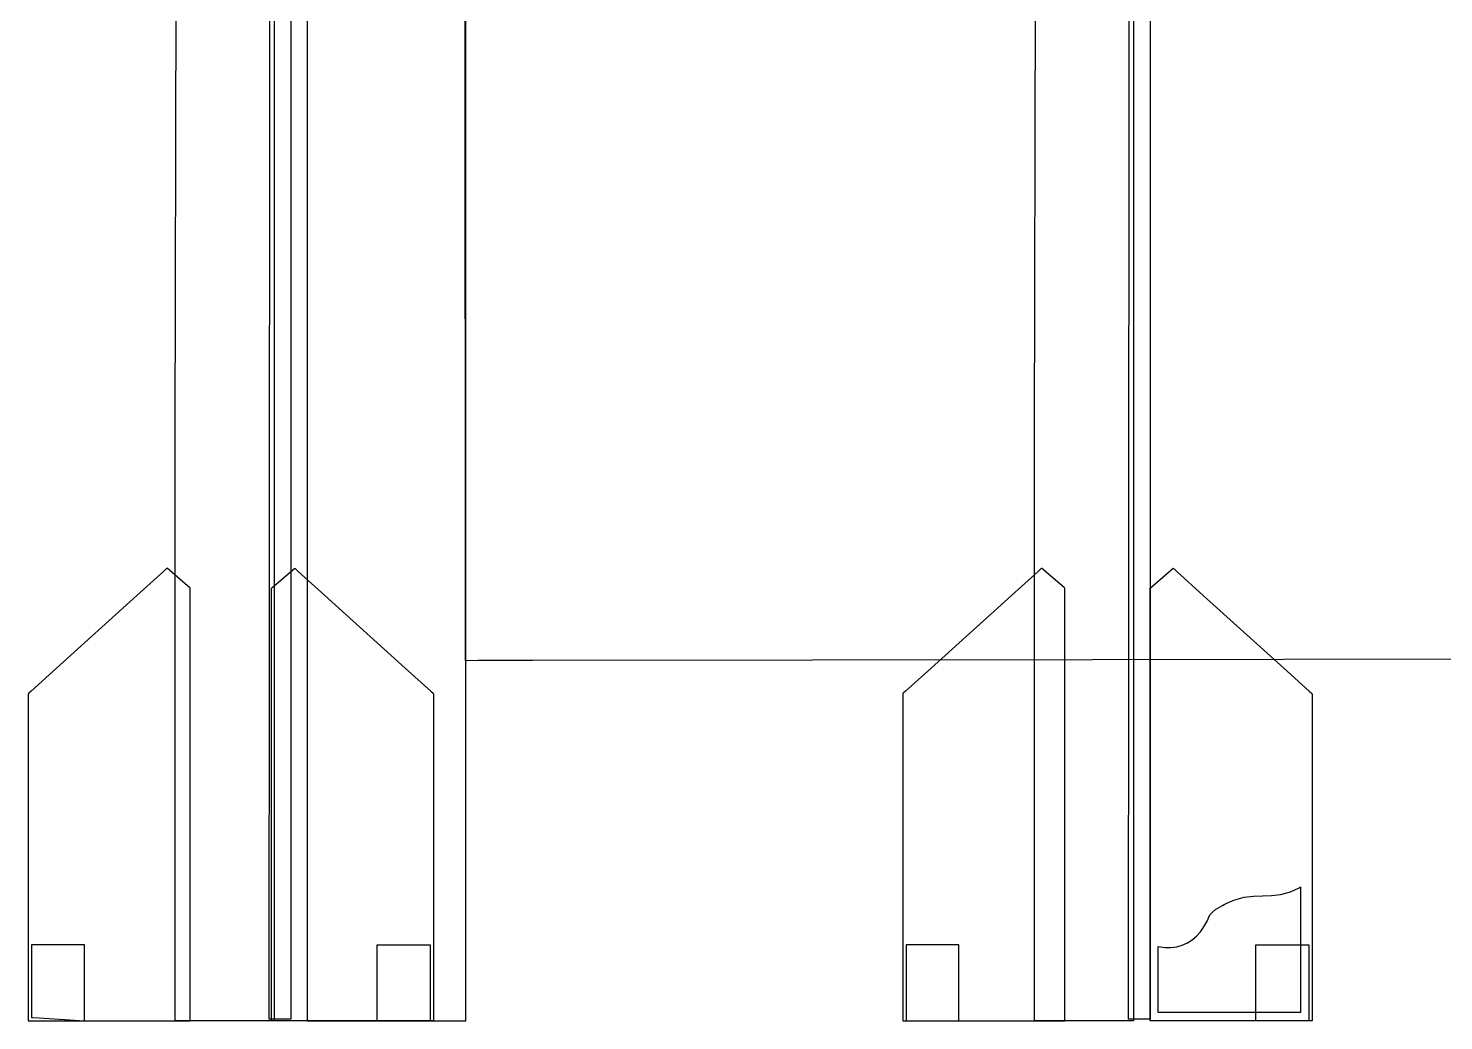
# Model space of a CAD drawing. Extents: x 0.4 to 20.4, y 0.5 to 29.7.
# Drawn here: x 0.358 to 3.332, y 7.255 to 9.341 of the extents above; entities that cross this region are included whole.
import ezdxf

# ---------------------------------------------------------------- set-up
doc = ezdxf.new("R2010")
doc.units = 0

msp = doc.modelspace()

# ---------------------------------------------------------------- linework, layer by layer
at = {"layer": 'Layer 1', "color": 7, "linetype": 'CONTINUOUS'}
for p, q in [((0.666594, 8.484078), (0.678749, 13.007052)), ((2.472153, 8.484078), (2.484308, 13.007052)), ((0.874925, 12.555608), (0.874925, 7.268563)), ((2.680484, 12.565355), (2.680484, 7.268589)), ((0.864994, 8.028317), (0.86798, 12.539444)), ((2.670553, 8.028317), (2.673539, 12.539444)), ((0.909649, 11.686334), (0.909649, 7.414834)), ((2.715208, 11.683348), (2.715208, 7.414728)), ((0.944374, 11.434338), (0.944374, 7.415961)), ((1.277712, 7.770712), (1.277712, 10.813189)), ((1.274535, 10.202771), (1.276185, 8.053417)), ((0.666594, 7.401217), (0.666594, 8.484078)), ((2.472153, 7.401217), (2.472153, 8.484078)), ((0.642235, 8.199284), (0.586502, 8.148856)), ((0.648075, 8.204568), (0.642235, 8.199284)), ((0.649458, 8.205819), (0.648075, 8.204568)), ((0.64974, 8.206074), (0.649458, 8.205819)), ((0.649766, 8.206098), (0.64974, 8.206074)), ((0.649773, 8.206104), (0.649766, 8.206098)), ((0.649775, 8.206105), (0.649773, 8.206104)), ((0.649775, 8.206106), (0.649775, 8.206106)), ((0.649775, 8.206106), (0.649775, 8.206106)), ((0.649775, 8.206106), (0.649775, 8.206106)), ((0.649775, 8.206106), (0.649775, 8.206105)), ((0.687843, 8.173477), (0.649775, 8.206106)), ((0.879802, 8.173477), (0.91787, 8.206106)), ((0.91787, 8.206106), (0.91787, 8.206106)), ((0.91787, 8.206106), (0.91787, 8.206106)), ((0.91787, 8.206106), (0.91787, 8.206106)), ((0.91787, 8.206106), (0.91787, 8.206105)), ((0.91787, 8.206105), (0.917872, 8.206104)), ((0.917872, 8.206104), (0.917878, 8.206098)), ((0.917878, 8.206098), (0.917905, 8.206074)), ((0.917905, 8.206074), (0.918186, 8.205819)), ((0.918186, 8.205819), (0.91957, 8.204568)), ((0.91957, 8.204568), (0.92541, 8.199284)), ((0.92541, 8.199284), (0.981146, 8.148856)), ((2.479778, 8.199284), (2.424042, 8.148856)), ((2.485618, 8.204568), (2.479778, 8.199284)), ((2.487002, 8.205819), (2.485618, 8.204568)), ((2.487283, 8.206074), (2.487002, 8.205819)), ((2.48731, 8.206098), (2.487283, 8.206074)), ((2.487316, 8.206104), (2.48731, 8.206098)), ((2.487318, 8.206105), (2.487316, 8.206104)), ((2.487318, 8.206106), (2.487318, 8.206106)), ((2.487318, 8.206106), (2.487318, 8.206106)), ((2.487318, 8.206106), (2.487318, 8.206106)), ((2.487318, 8.206106), (2.487318, 8.206105)), ((2.525386, 8.173477), (2.487318, 8.206106)), ((2.725755, 8.173477), (2.763822, 8.206106)), ((2.763822, 8.206106), (2.763822, 8.206106)), ((2.763822, 8.206106), (2.763822, 8.206106)), ((2.763822, 8.206106), (2.763823, 8.206106)), ((2.763823, 8.206106), (2.763823, 8.206105)), ((2.763823, 8.206105), (2.763825, 8.206104)), ((2.763825, 8.206104), (2.763831, 8.206098)), ((2.763831, 8.206098), (2.763858, 8.206074)), ((2.763858, 8.206074), (2.764139, 8.205819)), ((2.764139, 8.205819), (2.765522, 8.204568)), ((2.765522, 8.204568), (2.771363, 8.199284)), ((2.771363, 8.199284), (2.827099, 8.148856)), ((0.586502, 8.148856), (0.417353, 7.995809)), ((0.697133, 8.165514), (0.687843, 8.173477)), ((0.698106, 8.164679), (0.697133, 8.165514)), ((0.698337, 8.164482), (0.698106, 8.164679)), ((0.698383, 8.164442), (0.698337, 8.164482)), ((0.698388, 8.164438), (0.698383, 8.164442)), ((0.698389, 8.164437), (0.698388, 8.164438)), ((0.698389, 8.164429), (0.698389, 8.164437)), ((0.698389, 8.164437), (0.698389, 8.164437)), ((0.698389, 8.164437), (0.698389, 8.164437)), ((0.698389, 8.164437), (0.698389, 8.164437)), ((0.698389, 8.164437), (0.698389, 8.164437)), ((0.698389, 8.164437), (0.698389, 8.164437)), ((0.698389, 8.164437), (0.698389, 8.164437)), ((0.698389, 8.164261), (0.698389, 8.164429)), ((0.698389, 8.161416), (0.698389, 8.164261)), ((0.698389, 8.145899), (0.698389, 8.161416)), ((0.869255, 8.164429), (0.869255, 8.164437)), ((0.869255, 8.164437), (0.869255, 8.164437)), ((0.869255, 8.164437), (0.869255, 8.164437)), ((0.869255, 8.164437), (0.869255, 8.164437)), ((0.869255, 8.164437), (0.869255, 8.164437)), ((0.869255, 8.164437), (0.869256, 8.164437)), ((0.869255, 8.164261), (0.869255, 8.164429)), ((0.869255, 8.161416), (0.869255, 8.164261)), ((0.869255, 8.145899), (0.869255, 8.161416)), ((0.869256, 8.164437), (0.869257, 8.164438)), ((0.869256, 8.164437), (0.869256, 8.164437)), ((0.869257, 8.164438), (0.869261, 8.164442)), ((0.869261, 8.164442), (0.869308, 8.164482)), ((0.869308, 8.164482), (0.869539, 8.164679)), ((0.869539, 8.164679), (0.870512, 8.165514)), ((0.870512, 8.165514), (0.879802, 8.173477)), ((0.981146, 8.148856), (1.150304, 7.995809)), ((2.424042, 8.148856), (2.254884, 7.995809)), ((2.534676, 8.165514), (2.525386, 8.173477)), ((2.535649, 8.164679), (2.534676, 8.165514)), ((2.53588, 8.164482), (2.535649, 8.164679)), ((2.535927, 8.164442), (2.53588, 8.164482)), ((2.535931, 8.164438), (2.535927, 8.164442)), ((2.535932, 8.164437), (2.535931, 8.164438)), ((2.535933, 8.164437), (2.535932, 8.164437)), ((2.535933, 8.164429), (2.535933, 8.164437)), ((2.535933, 8.164437), (2.535933, 8.164437)), ((2.535933, 8.164437), (2.535933, 8.164437)), ((2.535933, 8.164437), (2.535933, 8.164437)), ((2.535933, 8.164437), (2.535933, 8.164437)), ((2.535933, 8.164437), (2.535933, 8.164437)), ((2.535933, 8.164261), (2.535933, 8.164429)), ((2.535933, 8.161416), (2.535933, 8.164261)), ((2.535933, 8.145899), (2.535933, 8.161416)), ((2.715208, 8.164429), (2.715208, 8.164437)), ((2.715208, 8.164437), (2.715208, 8.164437)), ((2.715208, 8.164437), (2.715208, 8.164437)), ((2.715208, 8.164437), (2.715208, 8.164437)), ((2.715208, 8.164437), (2.715208, 8.164437)), ((2.715208, 8.164437), (2.715208, 8.164437)), ((2.715208, 8.164437), (2.715209, 8.164437)), ((2.715208, 8.164261), (2.715208, 8.164429)), ((2.715208, 8.161416), (2.715208, 8.164261)), ((2.715208, 8.145899), (2.715208, 8.161416)), ((2.715209, 8.164437), (2.71521, 8.164438)), ((2.71521, 8.164438), (2.715214, 8.164442)), ((2.715214, 8.164442), (2.715261, 8.164482)), ((2.715261, 8.164482), (2.715492, 8.164679)), ((2.715492, 8.164679), (2.716465, 8.165514)), ((2.716465, 8.165514), (2.725755, 8.173477)), ((2.827099, 8.148856), (2.996257, 7.995809)), ((0.698389, 7.979682), (0.698389, 8.145899)), ((0.869255, 7.979682), (0.869255, 8.145899)), ((2.535933, 7.979682), (2.535933, 8.145899)), ((2.715208, 7.979682), (2.715208, 8.145899)), ((1.276185, 8.053417), (1.276211, 8.018631)), ((0.864542, 7.34678), (0.864994, 8.028317)), ((1.276211, 8.018631), (1.276216, 8.012634)), ((1.276216, 8.012634), (1.276216, 8.012448)), ((1.276216, 8.012448), (1.276216, 8.012403)), ((1.276216, 8.012403), (1.276216, 8.012392)), ((1.276216, 8.012392), (1.276216, 8.01239)), ((1.276216, 8.01239), (1.276217, 8.012389)), ((1.276217, 8.012389), (1.276222, 8.012389)), ((1.276222, 8.012389), (1.27625, 8.012389)), ((1.27625, 8.012389), (1.276378, 8.01239)), ((1.276378, 8.01239), (1.276921, 8.01239)), ((1.276921, 8.01239), (1.27914, 8.012394)), ((1.27914, 8.012394), (1.302802, 8.012428)), ((1.302802, 8.012428), (1.417211, 8.012592)), ((1.417211, 8.012592), (2.594282, 8.014284)), ((2.594282, 8.014284), (6.415618, 8.019775)), ((2.670102, 7.34678), (2.670553, 8.028317)), ((0.417353, 7.995809), (0.364065, 7.947593)), ((0.698389, 7.452079), (0.698389, 7.979682)), ((0.869255, 7.452079), (0.869255, 7.979682)), ((1.150304, 7.995809), (1.203596, 7.947593)), ((2.254884, 7.995809), (2.201592, 7.947593)), ((2.535933, 7.452079), (2.535933, 7.979682)), ((2.715208, 7.452079), (2.715208, 7.979682)), ((2.996257, 7.995809), (3.049548, 7.947593)), ((0.358124, 7.942218), (0.358122, 7.942216)), ((0.358122, 7.942216), (0.358122, 7.942216)), ((0.358122, 7.942216), (0.358122, 7.942216)), ((0.358122, 7.942216), (0.358122, 7.942216)), ((0.358122, 7.942216), (0.358122, 7.942216)), ((0.358122, 7.942216), (0.358122, 7.942215)), ((0.358122, 7.942215), (0.358122, 7.942211)), ((0.358122, 7.942211), (0.358122, 7.942196)), ((0.358122, 7.942196), (0.358122, 7.942133)), ((0.358122, 7.942133), (0.358122, 7.941469)), ((0.358122, 7.941469), (0.358122, 7.938209)), ((0.358178, 7.942267), (0.358124, 7.942218)), ((0.35909, 7.943092), (0.358178, 7.942267)), ((0.364065, 7.947593), (0.35909, 7.943092)), ((1.203596, 7.947593), (1.20857, 7.943092)), ((1.20857, 7.943092), (1.209483, 7.942267)), ((1.209483, 7.942267), (1.209537, 7.942218)), ((1.209537, 7.942218), (1.209539, 7.942216)), ((1.209539, 7.942216), (1.209539, 7.942216)), ((1.209539, 7.942216), (1.209539, 7.942216)), ((1.209539, 7.942216), (1.209539, 7.942216)), ((1.209539, 7.942216), (1.209539, 7.942216)), ((1.209539, 7.942216), (1.209539, 7.942215)), ((1.209539, 7.942215), (1.209539, 7.942211)), ((1.209539, 7.942211), (1.209539, 7.942196)), ((1.209539, 7.942196), (1.209539, 7.942133)), ((1.209539, 7.942133), (1.209539, 7.941469)), ((1.209539, 7.941469), (1.209539, 7.938209)), ((2.195652, 7.942218), (2.195649, 7.942216)), ((2.195649, 7.942216), (2.195649, 7.942216)), ((2.195649, 7.942216), (2.195649, 7.942216)), ((2.195649, 7.942216), (2.195649, 7.942216)), ((2.195649, 7.942216), (2.195649, 7.942216)), ((2.195649, 7.942216), (2.195649, 7.942215)), ((2.195649, 7.942215), (2.195649, 7.942211)), ((2.195649, 7.942211), (2.195649, 7.942196)), ((2.195649, 7.942196), (2.195649, 7.942133)), ((2.195649, 7.942133), (2.195649, 7.941469)), ((2.195649, 7.941469), (2.195649, 7.938209)), ((2.195706, 7.942267), (2.195652, 7.942218)), ((2.196618, 7.943092), (2.195706, 7.942267)), ((2.201592, 7.947593), (2.196618, 7.943092)), ((3.049548, 7.947593), (3.054523, 7.943092)), ((3.054523, 7.943092), (3.055435, 7.942267)), ((3.055435, 7.942267), (3.055489, 7.942218)), ((3.055489, 7.942218), (3.055492, 7.942216)), ((3.055492, 7.942216), (3.055492, 7.942216)), ((3.055492, 7.942216), (3.055492, 7.942216)), ((3.055492, 7.942216), (3.055492, 7.942216)), ((3.055492, 7.942216), (3.055492, 7.942216)), ((3.055492, 7.942216), (3.055492, 7.942215)), ((3.055492, 7.942215), (3.055492, 7.942211)), ((3.055492, 7.942211), (3.055492, 7.942196)), ((3.055492, 7.942196), (3.055492, 7.942133)), ((3.055492, 7.942133), (3.055492, 7.941469)), ((3.055492, 7.941469), (3.055492, 7.938209)), ((0.358122, 7.938209), (0.358122, 7.924443)), ((0.358122, 7.924443), (0.358122, 7.793067)), ((1.209539, 7.938209), (1.209539, 7.924443)), ((1.209539, 7.924443), (1.209539, 7.793067)), ((2.195649, 7.938209), (2.195649, 7.924443)), ((2.195649, 7.924443), (2.195649, 7.793067)), ((3.055492, 7.938209), (3.055492, 7.924443)), ((3.055492, 7.924443), (3.055492, 7.793067)), ((0.358122, 7.793067), (0.358122, 7.394343)), ((1.209539, 7.793067), (1.209539, 7.394343)), ((2.195649, 7.793067), (2.195649, 7.394343)), ((3.055492, 7.793067), (3.055492, 7.394343)), ((1.277712, 7.308624), (1.277712, 7.770712)), ((2.989039, 7.519951), (3.008352, 7.524938)), ((3.008352, 7.524938), (3.018245, 7.528962)), ((3.018245, 7.528962), (3.028339, 7.534246)), ((3.028339, 7.534246), (3.030898, 7.535786)), ((3.030898, 7.535786), (3.031059, 7.535885)), ((3.031059, 7.535885), (3.031139, 7.535935)), ((3.031139, 7.535935), (3.031159, 7.535947)), ((3.031159, 7.535947), (3.031161, 7.535948)), ((3.031161, 7.535948), (3.031161, 7.535948)), ((3.031161, 7.535948), (3.031161, 7.535948)), ((3.031161, 7.535948), (3.031161, 7.535948)), ((3.031161, 7.535948), (3.031161, 7.535948)), ((3.031161, 7.535948), (3.031161, 7.535946)), ((3.031161, 7.535946), (3.031161, 7.535937)), ((3.031161, 7.535937), (3.031161, 7.535844)), ((3.031161, 7.535844), (3.031161, 7.535387)), ((3.031161, 7.535387), (3.031161, 7.533424)), ((3.031161, 7.533424), (3.031161, 7.513267)), ((2.852681, 7.488196), (2.867511, 7.496907)), ((2.867511, 7.496907), (2.871181, 7.49893)), ((2.871181, 7.49893), (2.872077, 7.499434)), ((2.872077, 7.499434), (2.8723, 7.49956)), ((2.8723, 7.49956), (2.872355, 7.499591)), ((2.872355, 7.499591), (2.872369, 7.499599)), ((2.872369, 7.499599), (2.872372, 7.499601)), ((2.872372, 7.499601), (2.872379, 7.499605)), ((2.872379, 7.499605), (2.882946, 7.50499)), ((2.882946, 7.50499), (2.893248, 7.509101)), ((2.893248, 7.509101), (2.913192, 7.514223)), ((2.913192, 7.514223), (2.932476, 7.51642)), ((2.932476, 7.51642), (2.970133, 7.517835)), ((2.970133, 7.517835), (2.989039, 7.519951)), ((3.031161, 7.513267), (3.031161, 7.338609)), ((2.834896, 7.464033), (2.84104, 7.477161)), ((2.84104, 7.477161), (2.843401, 7.480235)), ((2.843401, 7.480235), (2.846176, 7.483081)), ((2.846176, 7.483081), (2.852681, 7.488196)), ((0.698389, 7.278239), (0.698389, 7.452079)), ((0.869255, 7.278239), (0.869255, 7.452079)), ((2.535933, 7.278239), (2.535933, 7.452079)), ((2.715208, 7.278239), (2.715208, 7.452079)), ((2.812798, 7.432298), (2.821074, 7.441535)), ((2.821074, 7.441535), (2.828451, 7.452134)), ((2.828451, 7.452134), (2.834896, 7.464033)), ((0.365067, 7.414437), (0.365066, 7.414437)), ((0.365066, 7.414437), (0.365066, 7.414437)), ((0.365066, 7.414437), (0.365066, 7.414437)), ((0.365066, 7.414437), (0.365066, 7.414437)), ((0.365066, 7.414437), (0.365066, 7.414437)), ((0.365066, 7.414437), (0.365066, 7.414436)), ((0.365066, 7.414436), (0.365066, 7.414436)), ((0.365066, 7.414436), (0.365066, 7.414434)), ((0.365066, 7.414434), (0.365066, 7.414425)), ((0.365066, 7.414425), (0.365066, 7.41433)), ((0.365066, 7.41433), (0.365066, 7.413863)), ((0.365066, 7.413863), (0.365066, 7.411874)), ((0.365066, 7.411874), (0.365066, 7.392161)), ((0.365227, 7.414437), (0.365067, 7.414437)), ((0.365067, 7.414437), (0.365067, 7.414437)), ((0.368424, 7.414437), (0.365227, 7.414437)), ((0.459969, 7.414437), (0.368424, 7.414437)), ((0.474305, 7.414437), (0.459969, 7.414437)), ((0.475752, 7.414437), (0.474305, 7.414437)), ((0.476091, 7.414437), (0.475752, 7.414437)), ((0.47616, 7.414437), (0.476091, 7.414437)), ((0.476167, 7.414437), (0.47616, 7.414437)), ((0.476168, 7.414437), (0.476167, 7.414437)), ((0.476169, 7.414437), (0.476168, 7.414437)), ((0.476169, 7.414435), (0.476169, 7.414437)), ((0.476169, 7.414437), (0.476169, 7.414437)), ((0.476169, 7.414437), (0.476169, 7.414437)), ((0.476169, 7.414437), (0.476169, 7.414437)), ((0.476169, 7.414437), (0.476169, 7.414437)), ((0.476169, 7.414437), (0.476169, 7.414437)), ((0.476169, 7.414437), (0.476169, 7.414437)), ((0.476169, 7.414206), (0.476169, 7.414435)), ((0.476169, 7.40961), (0.476169, 7.414206)), ((0.476169, 7.278008), (0.476169, 7.40961)), ((0.909649, 7.414834), (0.909649, 7.265666)), ((0.944374, 7.415961), (0.944374, 7.277291)), ((1.091476, 7.414435), (1.091476, 7.414437)), ((1.091476, 7.414437), (1.091476, 7.414437)), ((1.091476, 7.414437), (1.091476, 7.414437)), ((1.091476, 7.414437), (1.091476, 7.414437)), ((1.091476, 7.414437), (1.091476, 7.414437)), ((1.091476, 7.414437), (1.091476, 7.414437)), ((1.091476, 7.414437), (1.091476, 7.414437)), ((1.091476, 7.414437), (1.091476, 7.414437)), ((1.091476, 7.414437), (1.091478, 7.414437)), ((1.091476, 7.414206), (1.091476, 7.414435)), ((1.091476, 7.40961), (1.091476, 7.414206)), ((1.091476, 7.278008), (1.091476, 7.40961)), ((1.091478, 7.414437), (1.091485, 7.414437)), ((1.091485, 7.414437), (1.091553, 7.414437)), ((1.091553, 7.414437), (1.091893, 7.414437)), ((1.091893, 7.414437), (1.09334, 7.414437)), ((1.09334, 7.414437), (1.107678, 7.414437)), ((1.107678, 7.414437), (1.199236, 7.414437)), ((1.199236, 7.414437), (1.202433, 7.414437)), ((1.202433, 7.414437), (1.202593, 7.414437)), ((1.202593, 7.414437), (1.202594, 7.414437)), ((1.202594, 7.414437), (1.202594, 7.414437)), ((1.202594, 7.414437), (1.202594, 7.414437)), ((1.202594, 7.414437), (1.202594, 7.414437)), ((1.202594, 7.414437), (1.202594, 7.414437)), ((1.202594, 7.414437), (1.202594, 7.414437)), ((1.202594, 7.414437), (1.202594, 7.414436)), ((1.202594, 7.414436), (1.202594, 7.414436)), ((1.202594, 7.414436), (1.202594, 7.414434)), ((1.202594, 7.414434), (1.202594, 7.414424)), ((1.202594, 7.414424), (1.202594, 7.414325)), ((1.202594, 7.414325), (1.202594, 7.413837)), ((1.202594, 7.413837), (1.202594, 7.411758)), ((1.202594, 7.411758), (1.202594, 7.391148)), ((2.202595, 7.414437), (2.202594, 7.414437)), ((2.202594, 7.414437), (2.202594, 7.414437)), ((2.202594, 7.414437), (2.202594, 7.414437)), ((2.202594, 7.414437), (2.202594, 7.414437)), ((2.202594, 7.414437), (2.202594, 7.414437)), ((2.202594, 7.414437), (2.202594, 7.414437)), ((2.202594, 7.414437), (2.202594, 7.414436)), ((2.202594, 7.414436), (2.202594, 7.414436)), ((2.202594, 7.414436), (2.202594, 7.414434)), ((2.202594, 7.414434), (2.202594, 7.414424)), ((2.202594, 7.414424), (2.202594, 7.414325)), ((2.202594, 7.414325), (2.202594, 7.413837)), ((2.202594, 7.413837), (2.202594, 7.411758)), ((2.202594, 7.411758), (2.202594, 7.391148)), ((2.202755, 7.414437), (2.202595, 7.414437)), ((2.205952, 7.414437), (2.202755, 7.414437)), ((2.297497, 7.414437), (2.205952, 7.414437)), ((2.311833, 7.414437), (2.297497, 7.414437)), ((2.313279, 7.414437), (2.311833, 7.414437)), ((2.313619, 7.414437), (2.313279, 7.414437)), ((2.313688, 7.414437), (2.313619, 7.414437)), ((2.313694, 7.414437), (2.313688, 7.414437)), ((2.313696, 7.414437), (2.313694, 7.414437)), ((2.313696, 7.414435), (2.313696, 7.414437)), ((2.313696, 7.414437), (2.313696, 7.414437)), ((2.313696, 7.414437), (2.313696, 7.414437)), ((2.313696, 7.414437), (2.313696, 7.414437)), ((2.313696, 7.414437), (2.313696, 7.414437)), ((2.313696, 7.414437), (2.313696, 7.414437)), ((2.313696, 7.414437), (2.313696, 7.414437)), ((2.313696, 7.414437), (2.313696, 7.414437)), ((2.313696, 7.414206), (2.313696, 7.414435)), ((2.313696, 7.40961), (2.313696, 7.414206)), ((2.313696, 7.278008), (2.313696, 7.40961)), ((2.715208, 7.414728), (2.715208, 7.265661)), ((2.732547, 7.410941), (2.746166, 7.408921)), ((2.732547, 7.283993), (2.732547, 7.410941)), ((2.746166, 7.408921), (2.759123, 7.408694)), ((2.759123, 7.408694), (2.771385, 7.410199)), ((2.771385, 7.410199), (2.782917, 7.413373)), ((2.782917, 7.413373), (2.793686, 7.418155)), ((2.793686, 7.418155), (2.803658, 7.424484)), ((2.803658, 7.424484), (2.812798, 7.432298)), ((2.937429, 7.414435), (2.937429, 7.414437)), ((2.937429, 7.414437), (2.937429, 7.414437)), ((2.937429, 7.414437), (2.937429, 7.414437)), ((2.937429, 7.414437), (2.937429, 7.414437)), ((2.937429, 7.414437), (2.937429, 7.414437)), ((2.937429, 7.414437), (2.937429, 7.414437)), ((2.937429, 7.414437), (2.937429, 7.414437)), ((2.937429, 7.414437), (2.937429, 7.414437)), ((2.937429, 7.414437), (2.937431, 7.414437)), ((2.937429, 7.414206), (2.937429, 7.414435)), ((2.937429, 7.40961), (2.937429, 7.414206)), ((2.937429, 7.278008), (2.937429, 7.40961)), ((2.937431, 7.414437), (2.937437, 7.414437)), ((2.937437, 7.414437), (2.937506, 7.414437)), ((2.937506, 7.414437), (2.937846, 7.414437)), ((2.937846, 7.414437), (2.939292, 7.414437)), ((2.939292, 7.414437), (2.953631, 7.414437)), ((2.953631, 7.414437), (3.045189, 7.414437)), ((3.045189, 7.414437), (3.048386, 7.414437)), ((3.048386, 7.414437), (3.048546, 7.414437)), ((3.048546, 7.414437), (3.048547, 7.414437)), ((3.048547, 7.414437), (3.048547, 7.414437)), ((3.048547, 7.414437), (3.048547, 7.414437)), ((3.048547, 7.414437), (3.048547, 7.414437)), ((3.048547, 7.414437), (3.048547, 7.414437)), ((3.048547, 7.414437), (3.048547, 7.414437)), ((3.048547, 7.414437), (3.048547, 7.414436)), ((3.048547, 7.414436), (3.048547, 7.414436)), ((3.048547, 7.414436), (3.048547, 7.414434)), ((3.048547, 7.414434), (3.048547, 7.414424)), ((3.048547, 7.414424), (3.048547, 7.414325)), ((3.048547, 7.414325), (3.048547, 7.413837)), ((3.048547, 7.413837), (3.048547, 7.411758)), ((3.048547, 7.411758), (3.048547, 7.391148)), ((0.358122, 7.394343), (0.358122, 7.268729)), ((0.365066, 7.392161), (0.365066, 7.266282)), ((0.666594, 7.287748), (0.666594, 7.401217)), ((1.202594, 7.391148), (1.202594, 7.259547)), ((1.209539, 7.394343), (1.209539, 7.268729)), ((2.195649, 7.394343), (2.195649, 7.268729)), ((2.202594, 7.391148), (2.202594, 7.259547)), ((2.472153, 7.287748), (2.472153, 7.401217)), ((3.048547, 7.391148), (3.048547, 7.259547)), ((3.055492, 7.394343), (3.055492, 7.268729)), ((0.864497, 7.278007), (0.864542, 7.34678)), ((2.670056, 7.278007), (2.670102, 7.34678)), ((3.031161, 7.338609), (3.031161, 7.277121)), ((0.666594, 7.260875), (0.666594, 7.287748)), ((1.277712, 7.264874), (1.277712, 7.308624)), ((2.472153, 7.260875), (2.472153, 7.287748)), ((0.358122, 7.268729), (0.358122, 7.257003)), ((0.358122, 7.257003), (0.358122, 7.254853)), ((0.365066, 7.266282), (0.365066, 7.262214)), ((0.365066, 7.262214), (0.365066, 7.261665)), ((0.365066, 7.261665), (0.365066, 7.261665)), ((0.365066, 7.261665), (0.365066, 7.261665)), ((0.365066, 7.261665), (0.365066, 7.261665)), ((0.365066, 7.261665), (0.365066, 7.261665)), ((0.365066, 7.261665), (0.365066, 7.261665)), ((0.365066, 7.261665), (0.365066, 7.261665)), ((0.365066, 7.261665), (0.365067, 7.261665)), ((0.365067, 7.261665), (0.365067, 7.261665)), ((0.365067, 7.261665), (0.365067, 7.261665)), ((0.365067, 7.261665), (0.365067, 7.261665)), ((0.365067, 7.261665), (0.365069, 7.261665)), ((0.365069, 7.261665), (0.365075, 7.261664)), ((0.365075, 7.261664), (0.365144, 7.26166)), ((0.365144, 7.26166), (0.365484, 7.261639)), ((0.365484, 7.261639), (0.366931, 7.261548)), ((0.366931, 7.261548), (0.381268, 7.260652)), ((0.381268, 7.260652), (0.476169, 7.25472)), ((0.476169, 7.257399), (0.476169, 7.278008)), ((0.476169, 7.25532), (0.476169, 7.257399)), ((0.666594, 7.255403), (0.666594, 7.260875)), ((0.698389, 7.260022), (0.698389, 7.278239)), ((0.698389, 7.255708), (0.698389, 7.260022)), ((0.864484, 7.258579), (0.864486, 7.261857)), ((0.864484, 7.258271), (0.864484, 7.258579)), ((0.864484, 7.258194), (0.864484, 7.258271)), ((0.864484, 7.258175), (0.864484, 7.258194)), ((0.864484, 7.25817), (0.864484, 7.258175)), ((0.864484, 7.258169), (0.864484, 7.25817)), ((0.864646, 7.258169), (0.864484, 7.258169)), ((0.864484, 7.258169), (0.864484, 7.258169)), ((0.864484, 7.258169), (0.864484, 7.258169)), ((0.864484, 7.258169), (0.864484, 7.258169)), ((0.864484, 7.258169), (0.864484, 7.258169)), ((0.864484, 7.258169), (0.864484, 7.258169)), ((0.864484, 7.258169), (0.864484, 7.258169)), ((0.864484, 7.258169), (0.864484, 7.258169)), ((0.864486, 7.261857), (0.864497, 7.278007)), ((0.865849, 7.258169), (0.864646, 7.258169)), ((0.903064, 7.258169), (0.865849, 7.258169)), ((0.869255, 7.260022), (0.869255, 7.278239)), ((0.869255, 7.255708), (0.869255, 7.260022)), ((0.874925, 7.268563), (0.874925, 7.257464)), ((0.874925, 7.257464), (0.874925, 7.255099)), ((0.908892, 7.258169), (0.903064, 7.258169)), ((0.90948, 7.258169), (0.908892, 7.258169)), ((0.909618, 7.258169), (0.90948, 7.258169)), ((0.909646, 7.258169), (0.909618, 7.258169)), ((0.909648, 7.258169), (0.909646, 7.258169)), ((0.909649, 7.258169), (0.909648, 7.258169)), ((0.909649, 7.265666), (0.909649, 7.258211)), ((0.909649, 7.258211), (0.909649, 7.258171)), ((0.909649, 7.258171), (0.909649, 7.258169)), ((0.909649, 7.258169), (0.909649, 7.258169)), ((0.909649, 7.258169), (0.909649, 7.258169)), ((0.909649, 7.258169), (0.909649, 7.258169)), ((0.909649, 7.258169), (0.909649, 7.258169)), ((0.909649, 7.258169), (0.909649, 7.258169)), ((0.909649, 7.258169), (0.909649, 7.258169)), ((0.944374, 7.277291), (0.944374, 7.255115)), ((1.091476, 7.257399), (1.091476, 7.278008)), ((1.091476, 7.25532), (1.091476, 7.257399)), ((1.202594, 7.259547), (1.202594, 7.255295)), ((1.209539, 7.268729), (1.209539, 7.257003)), ((1.209539, 7.257003), (1.209539, 7.254853)), ((1.277712, 7.255852), (1.277712, 7.264874)), ((2.195649, 7.268729), (2.195649, 7.257003)), ((2.195649, 7.257003), (2.195649, 7.254853)), ((2.202594, 7.259547), (2.202594, 7.255295)), ((2.313696, 7.257399), (2.313696, 7.278008)), ((2.313696, 7.25532), (2.313696, 7.257399)), ((2.472153, 7.255403), (2.472153, 7.260875)), ((2.535933, 7.260022), (2.535933, 7.278239)), ((2.535933, 7.255708), (2.535933, 7.260022)), ((2.670043, 7.258579), (2.670045, 7.261857)), ((2.670043, 7.258271), (2.670043, 7.258579)), ((2.670043, 7.258194), (2.670043, 7.258271)), ((2.670043, 7.258175), (2.670043, 7.258194)), ((2.670043, 7.25817), (2.670043, 7.258175)), ((2.670043, 7.258169), (2.670043, 7.25817)), ((2.670205, 7.258169), (2.670043, 7.258169)), ((2.670043, 7.258169), (2.670043, 7.258169)), ((2.670043, 7.258169), (2.670043, 7.258169)), ((2.670043, 7.258169), (2.670043, 7.258169)), ((2.670043, 7.258169), (2.670043, 7.258169)), ((2.670043, 7.258169), (2.670043, 7.258169)), ((2.670043, 7.258169), (2.670043, 7.258169)), ((2.670043, 7.258169), (2.670043, 7.258169)), ((2.670045, 7.261857), (2.670056, 7.278007)), ((2.671408, 7.258169), (2.670205, 7.258169)), ((2.708623, 7.258169), (2.671408, 7.258169)), ((2.680484, 7.268589), (2.680484, 7.257469)), ((2.680484, 7.257469), (2.680484, 7.2551)), ((2.714451, 7.258169), (2.708623, 7.258169)), ((2.715039, 7.258169), (2.714451, 7.258169)), ((2.715177, 7.258169), (2.715039, 7.258169)), ((2.715205, 7.258169), (2.715177, 7.258169)), ((2.715207, 7.258169), (2.715205, 7.258169)), ((2.715208, 7.258169), (2.715207, 7.258169)), ((2.715208, 7.260022), (2.715208, 7.278239)), ((2.715208, 7.265661), (2.715208, 7.258211)), ((2.715208, 7.255708), (2.715208, 7.260022)), ((2.715208, 7.258211), (2.715208, 7.258171)), ((2.715208, 7.258171), (2.715208, 7.258169)), ((2.715208, 7.258169), (2.715208, 7.258169)), ((2.715208, 7.258169), (2.715208, 7.258169)), ((2.715208, 7.258169), (2.715208, 7.258169)), ((2.715208, 7.258169), (2.715208, 7.258169)), ((2.715208, 7.258169), (2.715208, 7.258169)), ((2.715208, 7.258169), (2.715208, 7.258169)), ((2.732547, 7.273387), (2.732547, 7.283993)), ((2.732547, 7.272354), (2.732547, 7.273387)), ((2.732547, 7.272113), (2.732547, 7.272354)), ((2.732547, 7.272065), (2.732547, 7.272113)), ((2.732547, 7.27206), (2.732547, 7.272065)), ((2.732547, 7.272059), (2.732547, 7.27206)), ((2.732549, 7.272059), (2.732547, 7.272059)), ((2.732547, 7.272059), (2.732547, 7.272059)), ((2.732547, 7.272059), (2.732547, 7.272059)), ((2.732547, 7.272059), (2.732547, 7.272059)), ((2.732547, 7.272059), (2.732547, 7.272059)), ((2.732547, 7.272059), (2.732547, 7.272059)), ((2.732547, 7.272059), (2.732547, 7.272059)), ((2.732547, 7.272059), (2.732547, 7.272059)), ((2.732547, 7.272059), (2.732547, 7.272059)), ((2.732624, 7.272059), (2.732549, 7.272059)), ((2.733084, 7.272059), (2.732624, 7.272059)), ((2.738811, 7.272059), (2.733084, 7.272059)), ((2.809391, 7.272059), (2.738811, 7.272059)), ((3.006514, 7.272059), (2.809391, 7.272059)), ((2.937429, 7.257399), (2.937429, 7.278008)), ((2.937429, 7.25532), (2.937429, 7.257399)), ((3.028669, 7.272059), (3.006514, 7.272059)), ((3.030695, 7.272059), (3.028669, 7.272059)), ((3.031109, 7.272059), (3.030695, 7.272059)), ((3.031148, 7.272059), (3.031109, 7.272059)), ((3.031158, 7.272059), (3.031148, 7.272059)), ((3.03116, 7.272059), (3.031158, 7.272059)), ((3.031161, 7.272059), (3.03116, 7.272059)), ((3.031161, 7.277121), (3.031161, 7.272397)), ((3.031161, 7.272397), (3.031161, 7.272082)), ((3.031161, 7.272082), (3.031161, 7.272061)), ((3.031161, 7.272061), (3.031161, 7.272059)), ((3.031161, 7.272059), (3.031161, 7.272059)), ((3.031161, 7.272059), (3.031161, 7.272059)), ((3.031161, 7.272059), (3.031161, 7.272059)), ((3.031161, 7.272059), (3.031161, 7.272059)), ((3.031161, 7.272059), (3.031161, 7.272059)), ((3.031161, 7.272059), (3.031161, 7.272059)), ((3.048547, 7.259547), (3.048547, 7.255295)), ((3.055492, 7.268729), (3.055492, 7.257003)), ((3.055492, 7.257003), (3.055492, 7.254853)), ((0.358122, 7.254853), (0.358122, 7.254726)), ((0.358122, 7.254726), (0.358122, 7.25472)), ((0.358122, 7.25472), (0.358122, 7.25472)), ((0.358122, 7.25472), (0.358122, 7.25472)), ((0.358122, 7.25472), (0.358122, 7.25472)), ((0.358122, 7.25472), (0.358122, 7.25472)), ((0.358122, 7.25472), (0.358122, 7.25472)), ((0.358122, 7.25472), (0.358124, 7.25472)), ((0.358124, 7.25472), (0.358132, 7.25472)), ((0.358132, 7.25472), (0.358163, 7.25472)), ((0.358163, 7.25472), (0.358491, 7.25472)), ((0.358491, 7.25472), (0.360105, 7.25472)), ((0.360105, 7.25472), (0.366918, 7.25472)), ((0.366918, 7.25472), (0.431941, 7.25472)), ((0.431941, 7.25472), (0.629284, 7.25472)), ((0.476169, 7.254831), (0.476169, 7.25532)), ((0.476169, 7.254732), (0.476169, 7.254831)), ((0.476169, 7.254723), (0.476169, 7.254732)), ((0.476169, 7.254721), (0.476169, 7.254723)), ((0.476169, 7.25472), (0.476169, 7.254721)), ((0.476169, 7.25472), (0.476169, 7.25472)), ((0.476169, 7.25472), (0.476169, 7.25472)), ((0.476169, 7.25472), (0.476169, 7.25472)), ((0.476169, 7.25472), (0.476169, 7.25472)), ((0.629284, 7.25472), (0.691456, 7.25472)), ((0.666594, 7.254888), (0.666594, 7.255403)), ((0.666594, 7.254761), (0.666594, 7.254888)), ((0.666594, 7.25473), (0.666594, 7.254761)), ((0.666594, 7.254722), (0.666594, 7.25473)), ((0.666594, 7.25472), (0.666594, 7.254722)), ((0.666594, 7.25472), (0.666594, 7.25472)), ((0.666594, 7.25472), (0.666594, 7.25472)), ((0.829722, 7.25472), (0.666594, 7.25472)), ((0.691456, 7.25472), (0.697259, 7.25472)), ((0.697259, 7.25472), (0.698324, 7.25472)), ((0.698324, 7.25472), (0.698387, 7.25472)), ((0.698387, 7.25472), (0.698389, 7.25472)), ((0.698389, 7.25483), (0.698389, 7.255708)), ((0.698389, 7.254747), (0.698389, 7.25483)), ((0.698389, 7.254727), (0.698389, 7.254747)), ((0.698389, 7.254722), (0.698389, 7.254727)), ((0.698389, 7.25472), (0.698389, 7.254722)), ((0.698389, 7.25472), (0.698389, 7.25472)), ((0.698389, 7.25472), (0.698389, 7.25472)), ((0.698389, 7.25472), (0.698389, 7.25472)), ((0.698389, 7.25472), (0.698389, 7.25472)), ((0.869536, 7.25472), (0.829722, 7.25472)), ((0.869255, 7.25483), (0.869255, 7.255708)), ((0.869255, 7.254747), (0.869255, 7.25483)), ((0.869255, 7.254727), (0.869255, 7.254747)), ((0.869255, 7.254722), (0.869255, 7.254727)), ((0.869255, 7.25472), (0.869255, 7.254722)), ((0.869258, 7.25472), (0.869255, 7.25472)), ((0.869255, 7.25472), (0.869255, 7.25472)), ((0.869255, 7.25472), (0.869255, 7.25472)), ((0.869255, 7.25472), (0.869255, 7.25472)), ((0.869255, 7.25472), (0.869255, 7.25472)), ((0.869321, 7.25472), (0.869258, 7.25472)), ((0.870385, 7.25472), (0.869321, 7.25472)), ((0.873709, 7.25472), (0.869536, 7.25472)), ((0.876189, 7.25472), (0.870385, 7.25472)), ((0.874698, 7.25472), (0.873709, 7.25472)), ((0.874899, 7.25472), (0.874698, 7.25472)), ((0.874918, 7.25472), (0.874899, 7.25472)), ((0.874923, 7.25472), (0.874918, 7.25472)), ((0.874924, 7.25472), (0.874923, 7.25472)), ((0.874925, 7.25472), (0.874924, 7.25472)), ((0.874925, 7.255099), (0.874925, 7.254729)), ((0.874925, 7.254729), (0.874925, 7.254721)), ((0.874925, 7.254721), (0.874925, 7.25472)), ((0.874925, 7.25472), (0.874925, 7.25472)), ((0.874925, 7.25472), (0.874925, 7.25472)), ((0.874925, 7.25472), (0.874925, 7.25472)), ((0.874925, 7.25472), (0.874925, 7.25472)), ((0.874925, 7.25472), (0.874925, 7.25472)), ((0.938364, 7.25472), (0.876189, 7.25472)), ((1.135716, 7.25472), (0.938364, 7.25472)), ((0.944374, 7.255115), (0.944374, 7.254731)), ((0.944374, 7.254731), (0.944374, 7.254722)), ((0.944374, 7.254722), (0.944374, 7.25472)), ((0.944374, 7.25472), (0.944374, 7.25472)), ((0.944374, 7.25472), (0.944374, 7.25472)), ((0.944374, 7.25472), (0.944374, 7.25472)), ((0.944374, 7.25472), (0.944374, 7.25472)), ((0.944374, 7.25472), (0.944375, 7.25472)), ((0.944375, 7.25472), (0.94438, 7.25472)), ((0.94438, 7.25472), (0.944399, 7.25472)), ((0.944399, 7.25472), (0.944476, 7.25472)), ((0.944476, 7.25472), (0.945294, 7.25472)), ((0.945294, 7.25472), (0.949257, 7.25472)), ((0.949257, 7.25472), (0.99111, 7.25472)), ((0.99111, 7.25472), (1.277712, 7.25472)), ((1.091476, 7.254831), (1.091476, 7.25532)), ((1.091476, 7.254732), (1.091476, 7.254831)), ((1.091476, 7.254723), (1.091476, 7.254732)), ((1.091476, 7.254721), (1.091476, 7.254723)), ((1.091476, 7.25472), (1.091476, 7.254721)), ((1.091476, 7.25472), (1.091476, 7.25472)), ((1.091476, 7.25472), (1.091476, 7.25472)), ((1.091476, 7.25472), (1.091476, 7.25472)), ((1.091476, 7.25472), (1.091476, 7.25472)), ((1.18639, 7.25472), (1.091476, 7.25472)), ((1.200742, 7.25472), (1.135716, 7.25472)), ((1.20073, 7.25472), (1.18639, 7.25472)), ((1.202177, 7.25472), (1.20073, 7.25472)), ((1.207556, 7.25472), (1.200742, 7.25472)), ((1.202516, 7.25472), (1.202177, 7.25472)), ((1.202585, 7.25472), (1.202516, 7.25472)), ((1.202592, 7.25472), (1.202585, 7.25472)), ((1.202594, 7.25472), (1.202592, 7.25472)), ((1.202594, 7.255295), (1.202594, 7.25472)), ((1.202594, 7.25472), (1.202594, 7.25472)), ((1.202594, 7.25472), (1.202594, 7.25472)), ((1.202594, 7.25472), (1.202594, 7.25472)), ((1.202594, 7.25472), (1.202594, 7.25472)), ((1.202594, 7.25472), (1.202594, 7.25472)), ((1.202594, 7.25472), (1.202594, 7.25472)), ((1.202594, 7.25472), (1.202594, 7.25472)), ((1.202594, 7.25472), (1.202594, 7.25472)), ((1.202594, 7.25472), (1.202594, 7.25472)), ((1.202594, 7.25472), (1.202594, 7.25472)), ((1.209169, 7.25472), (1.207556, 7.25472)), ((1.209498, 7.25472), (1.209169, 7.25472)), ((1.209529, 7.25472), (1.209498, 7.25472)), ((1.209536, 7.25472), (1.209529, 7.25472)), ((1.209538, 7.25472), (1.209536, 7.25472)), ((1.209539, 7.25472), (1.209538, 7.25472)), ((1.209539, 7.254853), (1.209539, 7.254726)), ((1.209539, 7.254726), (1.209539, 7.25472)), ((1.209539, 7.25472), (1.209539, 7.25472)), ((1.209539, 7.25472), (1.209539, 7.25472)), ((1.209539, 7.25472), (1.209539, 7.25472)), ((1.209539, 7.25472), (1.209539, 7.25472)), ((1.277712, 7.255), (1.277712, 7.255852)), ((1.277712, 7.254788), (1.277712, 7.255)), ((1.277712, 7.254736), (1.277712, 7.254788)), ((1.277712, 7.254724), (1.277712, 7.254736)), ((1.277712, 7.254721), (1.277712, 7.254724)), ((1.277712, 7.25472), (1.277712, 7.254721)), ((1.277712, 7.25472), (1.277712, 7.25472)), ((2.195649, 7.254853), (2.195649, 7.254726)), ((2.195649, 7.254726), (2.195649, 7.25472)), ((2.195649, 7.25472), (2.195649, 7.25472)), ((2.195649, 7.25472), (2.195649, 7.25472)), ((2.195649, 7.25472), (2.195649, 7.25472)), ((2.195649, 7.25472), (2.195649, 7.25472)), ((2.195649, 7.25472), (2.19565, 7.25472)), ((2.19565, 7.25472), (2.195652, 7.25472)), ((2.195652, 7.25472), (2.195659, 7.25472)), ((2.195659, 7.25472), (2.19569, 7.25472)), ((2.19569, 7.25472), (2.196019, 7.25472)), ((2.196019, 7.25472), (2.197633, 7.25472)), ((2.197633, 7.25472), (2.204446, 7.25472)), ((2.202594, 7.255295), (2.202594, 7.25472)), ((2.202594, 7.25472), (2.202594, 7.25472)), ((2.202594, 7.25472), (2.202594, 7.25472)), ((2.202594, 7.25472), (2.202594, 7.25472)), ((2.202594, 7.25472), (2.202594, 7.25472)), ((2.202594, 7.25472), (2.202594, 7.25472)), ((2.202594, 7.25472), (2.202594, 7.25472)), ((2.202594, 7.25472), (2.202594, 7.25472)), ((2.202594, 7.25472), (2.202594, 7.25472)), ((2.202594, 7.25472), (2.202594, 7.25472)), ((2.202594, 7.25472), (2.202595, 7.25472)), ((2.202595, 7.25472), (2.202596, 7.25472)), ((2.202596, 7.25472), (2.202603, 7.25472)), ((2.202603, 7.25472), (2.202672, 7.25472)), ((2.202672, 7.25472), (2.203011, 7.25472)), ((2.203011, 7.25472), (2.204458, 7.25472)), ((2.204446, 7.25472), (2.269472, 7.25472)), ((2.204458, 7.25472), (2.218796, 7.25472)), ((2.218796, 7.25472), (2.313696, 7.25472)), ((2.269472, 7.25472), (2.466825, 7.25472)), ((2.313696, 7.254831), (2.313696, 7.25532)), ((2.313696, 7.254732), (2.313696, 7.254831)), ((2.313696, 7.254723), (2.313696, 7.254732)), ((2.313696, 7.254721), (2.313696, 7.254723)), ((2.313696, 7.25472), (2.313696, 7.254721)), ((2.313696, 7.25472), (2.313696, 7.25472)), ((2.313696, 7.25472), (2.313696, 7.25472)), ((2.313696, 7.25472), (2.313696, 7.25472)), ((2.313696, 7.25472), (2.313696, 7.25472)), ((2.466825, 7.25472), (2.528999, 7.25472)), ((2.472153, 7.254888), (2.472153, 7.255403)), ((2.472153, 7.254761), (2.472153, 7.254888)), ((2.472153, 7.25473), (2.472153, 7.254761)), ((2.472153, 7.254722), (2.472153, 7.25473)), ((2.472153, 7.25472), (2.472153, 7.254722)), ((2.472153, 7.25472), (2.472153, 7.25472)), ((2.472153, 7.25472), (2.472153, 7.25472)), ((2.635281, 7.25472), (2.472153, 7.25472)), ((2.528999, 7.25472), (2.534803, 7.25472)), ((2.534803, 7.25472), (2.535867, 7.25472)), ((2.535867, 7.25472), (2.53593, 7.25472)), ((2.53593, 7.25472), (2.535933, 7.25472)), ((2.535933, 7.25483), (2.535933, 7.255708)), ((2.535933, 7.254747), (2.535933, 7.25483)), ((2.535933, 7.254727), (2.535933, 7.254747)), ((2.535933, 7.254722), (2.535933, 7.254727)), ((2.535933, 7.25472), (2.535933, 7.254722)), ((2.535933, 7.25472), (2.535933, 7.25472)), ((2.535933, 7.25472), (2.535933, 7.25472)), ((2.535933, 7.25472), (2.535933, 7.25472)), ((2.535933, 7.25472), (2.535933, 7.25472)), ((2.675095, 7.25472), (2.635281, 7.25472)), ((2.679268, 7.25472), (2.675095, 7.25472)), ((2.680257, 7.25472), (2.679268, 7.25472)), ((2.680459, 7.25472), (2.680257, 7.25472)), ((2.680478, 7.25472), (2.680459, 7.25472)), ((2.680482, 7.25472), (2.680478, 7.25472)), ((2.680483, 7.25472), (2.680482, 7.25472)), ((2.680484, 7.25472), (2.680483, 7.25472)), ((2.680484, 7.2551), (2.680484, 7.254729)), ((2.680484, 7.254729), (2.680484, 7.254721)), ((2.680484, 7.254721), (2.680484, 7.25472)), ((2.680484, 7.25472), (2.680484, 7.25472)), ((2.680484, 7.25472), (2.680484, 7.25472)), ((2.680484, 7.25472), (2.680484, 7.25472)), ((2.680484, 7.25472), (2.680484, 7.25472)), ((2.680484, 7.25472), (2.680484, 7.25472)), ((2.715208, 7.25483), (2.715208, 7.255708)), ((2.715208, 7.254747), (2.715208, 7.25483)), ((2.715208, 7.254727), (2.715208, 7.254747)), ((2.715208, 7.254722), (2.715208, 7.254727)), ((2.715208, 7.25472), (2.715208, 7.254722)), ((2.715211, 7.25472), (2.715208, 7.25472)), ((2.715208, 7.25472), (2.715208, 7.25472)), ((2.715208, 7.25472), (2.715208, 7.25472)), ((2.715208, 7.25472), (2.715208, 7.25472)), ((2.715208, 7.25472), (2.715208, 7.25472)), ((2.715274, 7.25472), (2.715211, 7.25472)), ((2.716338, 7.25472), (2.715274, 7.25472)), ((2.722142, 7.25472), (2.716338, 7.25472)), ((2.784316, 7.25472), (2.722142, 7.25472)), ((2.981669, 7.25472), (2.784316, 7.25472)), ((2.937429, 7.254831), (2.937429, 7.25532)), ((2.937429, 7.254732), (2.937429, 7.254831)), ((2.937429, 7.254723), (2.937429, 7.254732)), ((2.937429, 7.254721), (2.937429, 7.254723)), ((2.937429, 7.25472), (2.937429, 7.254721)), ((2.937429, 7.25472), (2.937429, 7.25472)), ((2.937429, 7.25472), (2.937429, 7.25472)), ((2.937429, 7.25472), (2.937429, 7.25472)), ((2.937429, 7.25472), (2.937429, 7.25472)), ((3.032343, 7.25472), (2.937429, 7.25472)), ((3.046695, 7.25472), (2.981669, 7.25472)), ((3.046682, 7.25472), (3.032343, 7.25472)), ((3.048129, 7.25472), (3.046682, 7.25472)), ((3.053508, 7.25472), (3.046695, 7.25472)), ((3.048469, 7.25472), (3.048129, 7.25472)), ((3.048538, 7.25472), (3.048469, 7.25472)), ((3.048545, 7.25472), (3.048538, 7.25472)), ((3.048546, 7.25472), (3.048545, 7.25472)), ((3.048547, 7.25472), (3.048546, 7.25472)), ((3.048547, 7.255295), (3.048547, 7.25472)), ((3.048547, 7.25472), (3.048547, 7.25472)), ((3.048547, 7.25472), (3.048547, 7.25472)), ((3.048547, 7.25472), (3.048547, 7.25472)), ((3.048547, 7.25472), (3.048547, 7.25472)), ((3.048547, 7.25472), (3.048547, 7.25472)), ((3.048547, 7.25472), (3.048547, 7.25472)), ((3.048547, 7.25472), (3.048547, 7.25472)), ((3.048547, 7.25472), (3.048547, 7.25472)), ((3.048547, 7.25472), (3.048547, 7.25472)), ((3.055122, 7.25472), (3.053508, 7.25472)), ((3.055451, 7.25472), (3.055122, 7.25472)), ((3.055482, 7.25472), (3.055451, 7.25472)), ((3.055489, 7.25472), (3.055482, 7.25472)), ((3.055491, 7.25472), (3.055489, 7.25472)), ((3.055492, 7.25472), (3.055491, 7.25472)), ((3.055492, 7.254853), (3.055492, 7.254726)), ((3.055492, 7.254726), (3.055492, 7.25472)), ((3.055492, 7.25472), (3.055492, 7.25472)), ((3.055492, 7.25472), (3.055492, 7.25472)), ((3.055492, 7.25472), (3.055492, 7.25472)), ((3.055492, 7.25472), (3.055492, 7.25472))]:
    msp.add_line(p, q, dxfattribs=at)

doc.saveas('drawing.dxf')
